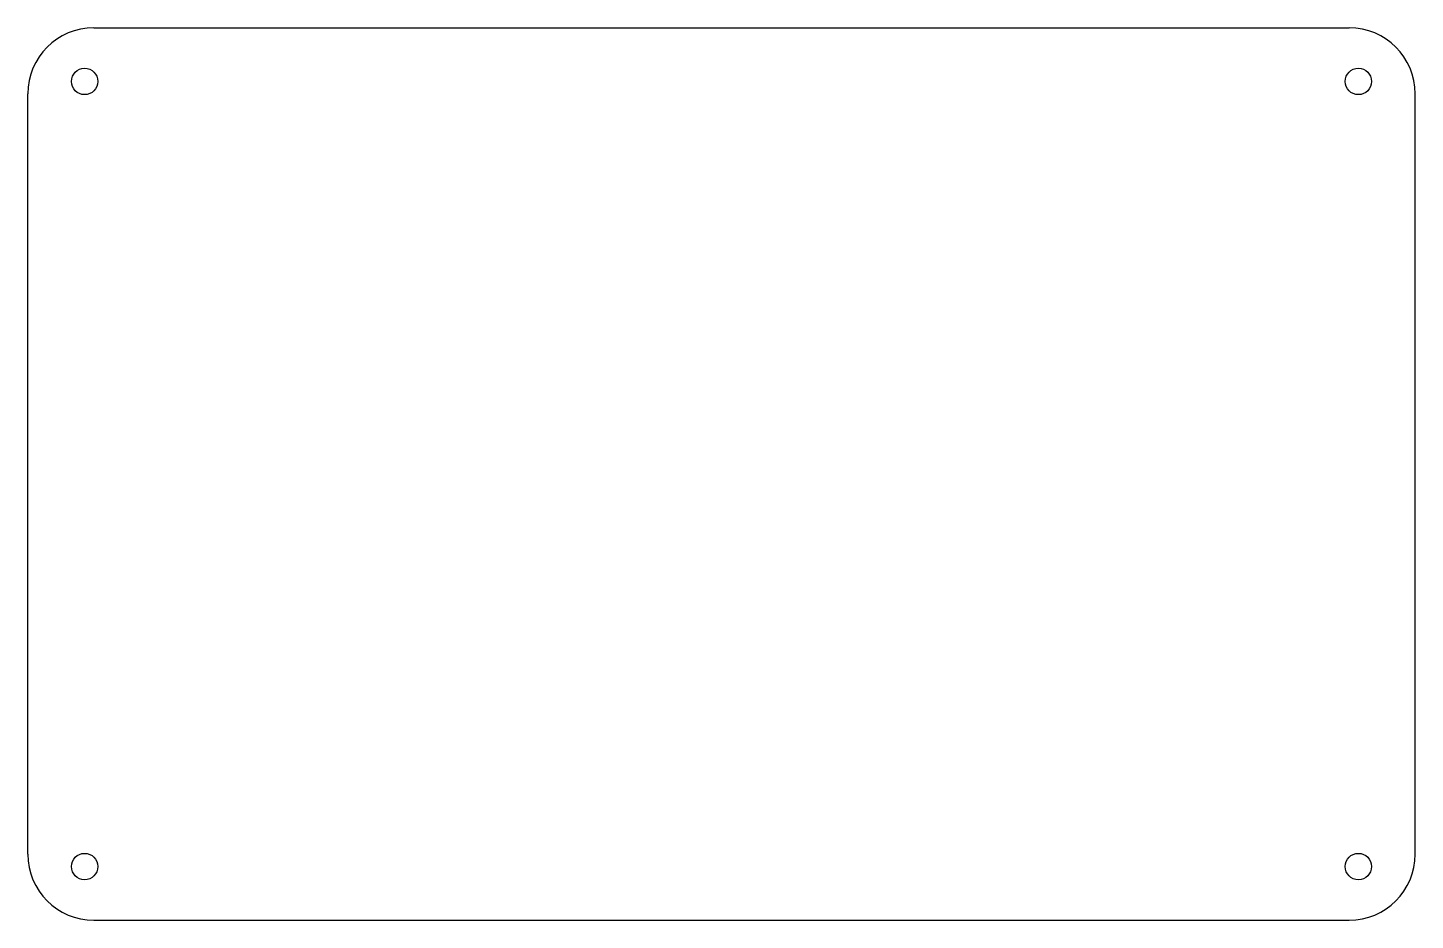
# Model space of a CAD drawing. Header units: millimetres. Extents: x 1 to 169, y 1 to 109.
import ezdxf

# ---------------------------------------------------------------- set-up
doc = ezdxf.new("R2010")
doc.units = ezdxf.units.MM
doc.layers.get('0').update_dxf_attribs({"lineweight": 25, "true_color": 0x000000})

msp = doc.modelspace()

# ---------------------------------------------------------------- linework, layer by layer
for p, q in [((9, 109), (161, 109)), ((1, 9), (1, 101)), ((169, 9), (169, 101)), ((9, 1), (161, 1))]:
    msp.add_line(p, q)
for centre in [(7.89, 102.51), (162.11, 102.51), (7.89, 7.49), (162.11, 7.49)]:
    msp.add_circle(centre, 1.6)
for centre, start, end in [((9, 101), 90, 180), ((161, 101), 0, 90), ((9, 9), 180, 270), ((161, 9), 270, 0)]:
    msp.add_arc(centre, 8, start, end)

doc.saveas('drawing.dxf')
